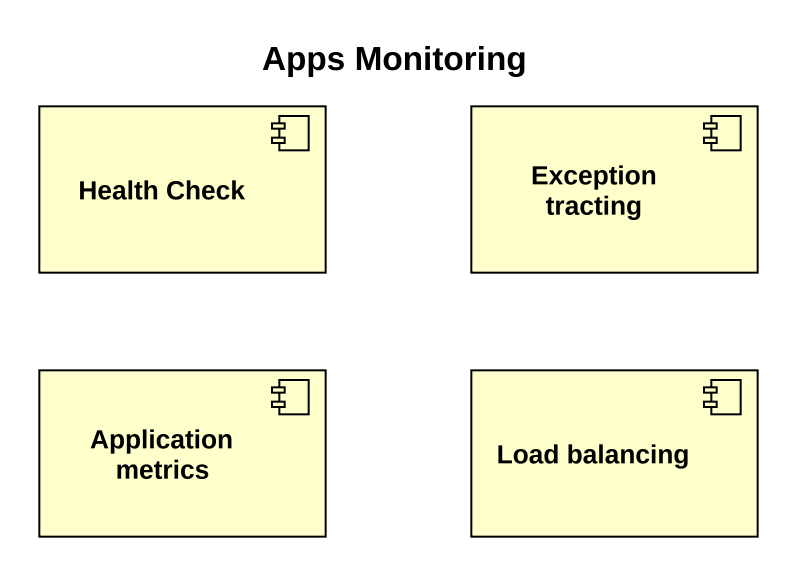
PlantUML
@startuml
title Apps Monitoring
component "Health Check" as Health_Check
component "Exception tracting" as Exception_tracting
component "Application metrics" as Application_metrics
component "Load balancing" as Load_balancing
@enduml
